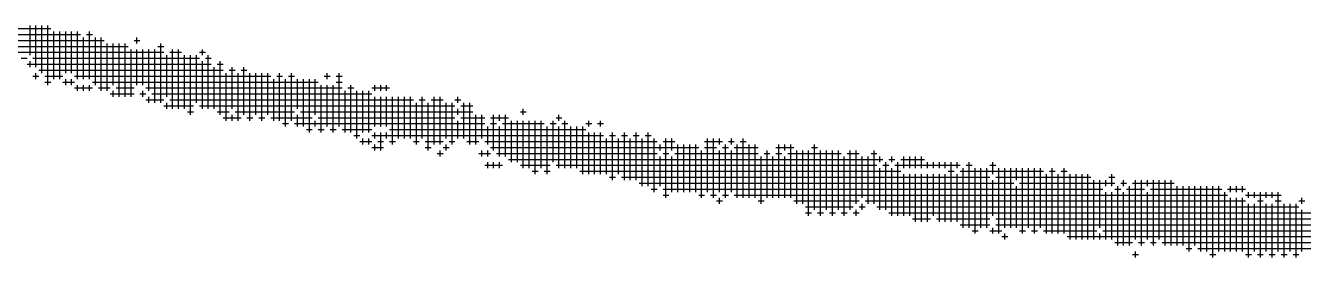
# Model space of a CAD drawing. Header units: feet. Extents: x 0 to 1079770, y 0 to 240000.
# Drawn here: x 956946 to 957759, y 12954 to 13101 of the extents above; entities that cross this region are included whole.
import ezdxf

# ---------------------------------------------------------------- set-up
doc = ezdxf.new("R2010")
doc.units = ezdxf.units.FT
doc.header["$LTSCALE"] = 2200
doc.header["$MEASUREMENT"] = 0
doc.layers.add('CX-MISC', color=2, linetype='CONTINUOUS')

msp = doc.modelspace()

# ---------------------------------------------------------------- linework, layer by layer
at = {"layer": 'CX-MISC'}
for p, q in [((956949.21, 13082.5, 9817.04), (956949.21, 13101.4, 9817.04)), ((956952.99, 13074.94, 9817.04), (956952.99, 13101.4, 9817.04)), ((956956.77, 13071.16, 9817.04), (956956.77, 13101.4, 9817.04)), ((956960.55, 13063.6, 9817.04), (956960.55, 13101.4, 9817.04)), ((956822.58, 13099.51, 9817.04), (956962.44, 13099.51, 9817.04)), ((956826.36, 13095.73, 9817.04), (956981.34, 13095.73, 9817.04)), ((956964.33, 13067.38, 9817.04), (956964.33, 13097.62, 9817.04)), ((956968.11, 13067.38, 9817.04), (956968.11, 13097.62, 9817.04)), ((956971.89, 13071.16, 9817.04), (956971.89, 13097.62, 9817.04)), ((956975.67, 13071.16, 9817.04), (956975.67, 13097.62, 9817.04)), ((956979.45, 13067.38, 9817.04), (956979.45, 13097.62, 9817.04)), ((956983.23, 13067.38, 9817.04), (956983.23, 13093.84, 9817.04)), ((956985.12, 13095.73, 9817.04), (956988.9, 13095.73, 9817.04)), ((956987.01, 13067.38, 9817.04), (956987.01, 13097.62, 9817.04)), ((956990.79, 13063.6, 9817.04), (956990.79, 13093.84, 9817.04)), ((956994.57, 13059.82, 9817.04), (956994.57, 13093.84, 9817.04)), ((957017.25, 13090.06, 9817.04), (957017.25, 13093.84, 9817.04)), ((956867.94, 13091.95, 9817.04), (956996.46, 13091.95, 9817.04)), ((956886.84, 13088.17, 9817.04), (957011.58, 13088.17, 9817.04)), ((956998.35, 13059.82, 9817.04), (956998.35, 13090.06, 9817.04)), ((957002.13, 13063.6, 9817.04), (957002.13, 13090.06, 9817.04)), ((957005.91, 13056.04, 9817.04), (957005.91, 13090.06, 9817.04)), ((957009.69, 13056.04, 9817.04), (957009.69, 13090.06, 9817.04)), ((957013.47, 13056.04, 9817.04), (957013.47, 13086.28, 9817.04)), ((957015.36, 13091.95, 9817.04), (957019.14, 13091.95, 9817.04)), ((957017.25, 13063.6, 9817.04), (957017.25, 13086.28, 9817.04)), ((957021.03, 13063.6, 9817.04), (957021.03, 13086.28, 9817.04)), ((957024.81, 13059.82, 9817.04), (957024.81, 13086.28, 9817.04)), ((957028.59, 13052.26, 9817.04), (957028.59, 13086.28, 9817.04)), ((957030.48, 13088.17, 9817.04), (957034.26, 13088.17, 9817.04)), ((957032.37, 13052.26, 9817.04), (957032.37, 13090.06, 9817.04)), ((957039.93, 13048.48, 9817.04), (957039.93, 13086.28, 9817.04)), ((957043.71, 13048.48, 9817.04), (957043.71, 13086.28, 9817.04)), ((957058.83, 13082.5, 9817.04), (957058.83, 13086.28, 9817.04)), ((956875.5, 13084.39, 9817.04), (957034.26, 13084.39, 9817.04)), ((956943.54, 13080.61, 9817.04), (956947.32, 13080.61, 9817.04)), ((956947.32, 13076.83, 9817.04), (957064.5, 13076.83, 9817.04)), ((956949.21, 13074.94, 9817.04), (956949.21, 13078.72, 9817.04)), ((956951.1, 13080.61, 9817.04), (957056.94, 13080.61, 9817.04)), ((957036.15, 13056.04, 9817.04), (957036.15, 13082.5, 9817.04)), ((957038.04, 13084.39, 9817.04), (957045.6, 13084.39, 9817.04)), ((957047.49, 13048.48, 9817.04), (957047.49, 13082.5, 9817.04)), ((957051.27, 13044.7, 9817.04), (957051.27, 13082.5, 9817.04)), ((957055.05, 13052.26, 9817.04), (957055.05, 13082.5, 9817.04)), ((957056.94, 13084.39, 9817.04), (957060.72, 13084.39, 9817.04)), ((957058.83, 13048.48, 9817.04), (957058.83, 13078.72, 9817.04)), ((957060.72, 13080.61, 9817.04), (957064.5, 13080.61, 9817.04)), ((957062.61, 13048.48, 9817.04), (957062.61, 13082.5, 9817.04)), ((957068.28, 13076.83, 9817.04), (957072.06, 13076.83, 9817.04)), ((957070.17, 13044.7, 9817.04), (957070.17, 13078.72, 9817.04)), ((956951.1, 13069.27, 9817.04), (956954.88, 13069.27, 9817.04)), ((956952.99, 13067.38, 9817.04), (956952.99, 13071.16, 9817.04)), ((956954.88, 13073.05, 9817.04), (957072.06, 13073.05, 9817.04)), ((956958.66, 13069.27, 9817.04), (956970, 13069.27, 9817.04)), ((956977.56, 13069.27, 9817.04), (957102.3, 13069.27, 9817.04)), ((957066.39, 13048.48, 9817.04), (957066.39, 13074.94, 9817.04)), ((957073.95, 13040.92, 9817.04), (957073.95, 13071.16, 9817.04)), ((957075.84, 13073.05, 9817.04), (957079.62, 13073.05, 9817.04)), ((957077.73, 13048.48, 9817.04), (957077.73, 13074.94, 9817.04)), ((957081.51, 13040.92, 9817.04), (957081.51, 13071.16, 9817.04)), ((957083.4, 13073.05, 9817.04), (957087.18, 13073.05, 9817.04)), ((957085.29, 13044.7, 9817.04), (957085.29, 13074.94, 9817.04)), ((957089.07, 13040.92, 9817.04), (957089.07, 13071.16, 9817.04)), ((957092.85, 13044.7, 9817.04), (957092.85, 13071.16, 9817.04)), ((957096.63, 13040.92, 9817.04), (957096.63, 13071.16, 9817.04)), ((957100.41, 13044.7, 9817.04), (957100.41, 13071.16, 9817.04)), ((957106.08, 13069.27, 9817.04), (957109.86, 13069.27, 9817.04)), ((957107.97, 13040.92, 9817.04), (957107.97, 13071.16, 9817.04)), ((957113.64, 13069.27, 9817.04), (957117.42, 13069.27, 9817.04)), ((957115.53, 13040.92, 9817.04), (957115.53, 13071.16, 9817.04)), ((957136.32, 13069.27, 9817.04), (957140.1, 13069.27, 9817.04)), ((957138.21, 13067.38, 9817.04), (957138.21, 13071.16, 9817.04)), ((957143.88, 13069.27, 9817.04), (957147.66, 13069.27, 9817.04)), ((957145.77, 13037.14, 9817.04), (957145.77, 13071.16, 9817.04)), ((956958.66, 13065.49, 9817.04), (956962.44, 13065.49, 9817.04)), ((956970, 13065.49, 9817.04), (956977.56, 13065.49, 9817.04)), ((956971.89, 13063.6, 9817.04), (956971.89, 13067.38, 9817.04)), ((956975.67, 13063.6, 9817.04), (956975.67, 13067.38, 9817.04)), ((956977.56, 13061.71, 9817.04), (956988.9, 13061.71, 9817.04)), ((956979.45, 13059.82, 9817.04), (956979.45, 13063.6, 9817.04)), ((956983.23, 13059.82, 9817.04), (956983.23, 13063.6, 9817.04)), ((956987.01, 13059.82, 9817.04), (956987.01, 13063.6, 9817.04)), ((956988.9, 13065.49, 9817.04), (957132.54, 13065.49, 9817.04)), ((956992.68, 13061.71, 9817.04), (957000.24, 13061.71, 9817.04)), ((957004.02, 13061.71, 9817.04), (957015.36, 13061.71, 9817.04)), ((957022.92, 13061.71, 9817.04), (957147.66, 13061.71, 9817.04)), ((957104.19, 13040.92, 9817.04), (957104.19, 13067.38, 9817.04)), ((957111.75, 13037.14, 9817.04), (957111.75, 13067.38, 9817.04)), ((957119.31, 13048.48, 9817.04), (957119.31, 13067.38, 9817.04)), ((957123.09, 13037.14, 9817.04), (957123.09, 13067.38, 9817.04)), ((957126.87, 13033.36, 9817.04), (957126.87, 13067.38, 9817.04)), ((957130.65, 13044.7, 9817.04), (957130.65, 13067.38, 9817.04)), ((957134.43, 13033.36, 9817.04), (957134.43, 13063.6, 9817.04)), ((957138.21, 13037.14, 9817.04), (957138.21, 13063.6, 9817.04)), ((957141.99, 13033.36, 9817.04), (957141.99, 13063.6, 9817.04)), ((957143.88, 13065.49, 9817.04), (957147.66, 13065.49, 9817.04)), ((957151.44, 13061.71, 9817.04), (957155.22, 13061.71, 9817.04)), ((957153.33, 13033.36, 9817.04), (957153.33, 13063.6, 9817.04)), ((957166.56, 13061.71, 9817.04), (957177.9, 13061.71, 9817.04)), ((957168.45, 13059.82, 9817.04), (957168.45, 13063.6, 9817.04)), ((957172.23, 13059.82, 9817.04), (957172.23, 13063.6, 9817.04)), ((957176.01, 13059.82, 9817.04), (957176.01, 13063.6, 9817.04)), ((957000.24, 13057.93, 9817.04), (957015.36, 13057.93, 9817.04)), ((957002.13, 13056.04, 9817.04), (957002.13, 13059.82, 9817.04)), ((957019.14, 13057.93, 9817.04), (957022.92, 13057.93, 9817.04)), ((957021.03, 13056.04, 9817.04), (957021.03, 13059.82, 9817.04)), ((957022.92, 13054.15, 9817.04), (957034.26, 13054.15, 9817.04)), ((957024.81, 13052.26, 9817.04), (957024.81, 13056.04, 9817.04)), ((957026.7, 13057.93, 9817.04), (957166.56, 13057.93, 9817.04)), ((957036.15, 13048.48, 9817.04), (957036.15, 13052.26, 9817.04)), ((957038.04, 13054.15, 9817.04), (957193.02, 13054.15, 9817.04)), ((957149.55, 13033.36, 9817.04), (957149.55, 13059.82, 9817.04)), ((957157.11, 13029.58, 9817.04), (957157.11, 13059.82, 9817.04)), ((957160.89, 13033.36, 9817.04), (957160.89, 13059.82, 9817.04)), ((957164.67, 13033.36, 9817.04), (957164.67, 13059.82, 9817.04)), ((957168.45, 13037.14, 9817.04), (957168.45, 13056.04, 9817.04)), ((957172.23, 13037.14, 9817.04), (957172.23, 13056.04, 9817.04)), ((957176.01, 13037.14, 9817.04), (957176.01, 13056.04, 9817.04)), ((957179.79, 13025.8, 9817.04), (957179.79, 13056.04, 9817.04)), ((957183.57, 13029.58, 9817.04), (957183.57, 13056.04, 9817.04)), ((957187.35, 13029.58, 9817.04), (957187.35, 13056.04, 9817.04)), ((957191.13, 13029.58, 9817.04), (957191.13, 13056.04, 9817.04)), ((957194.91, 13025.8, 9817.04), (957194.91, 13052.26, 9817.04)), ((957196.8, 13054.15, 9817.04), (957200.58, 13054.15, 9817.04)), ((957198.69, 13029.58, 9817.04), (957198.69, 13056.04, 9817.04)), ((957202.47, 13022.02, 9817.04), (957202.47, 13052.26, 9817.04)), ((957204.36, 13054.15, 9817.04), (957211.92, 13054.15, 9817.04)), ((957206.25, 13025.8, 9817.04), (957206.25, 13056.04, 9817.04)), ((957210.03, 13025.8, 9817.04), (957210.03, 13056.04, 9817.04)), ((957213.81, 13029.58, 9817.04), (957213.81, 13052.26, 9817.04)), ((957217.59, 13025.8, 9817.04), (957217.59, 13052.26, 9817.04)), ((957219.48, 13054.15, 9817.04), (957223.26, 13054.15, 9817.04)), ((957221.37, 13052.26, 9817.04), (957221.37, 13056.04, 9817.04)), ((957225.15, 13029.58, 9817.04), (957225.15, 13052.26, 9817.04)), ((957228.93, 13025.8, 9817.04), (957228.93, 13052.26, 9817.04)), ((957034.26, 13050.37, 9817.04), (957053.16, 13050.37, 9817.04)), ((957049.38, 13046.59, 9817.04), (957053.16, 13046.59, 9817.04)), ((957056.94, 13050.37, 9817.04), (957219.48, 13050.37, 9817.04)), ((957068.28, 13046.59, 9817.04), (957075.84, 13046.59, 9817.04)), ((957077.73, 13040.92, 9817.04), (957077.73, 13044.7, 9817.04)), ((957079.62, 13046.59, 9817.04), (957117.42, 13046.59, 9817.04)), ((957119.31, 13037.14, 9817.04), (957119.31, 13044.7, 9817.04)), ((957121.2, 13046.59, 9817.04), (957230.82, 13046.59, 9817.04)), ((957221.37, 13044.7, 9817.04), (957221.37, 13048.48, 9817.04)), ((957223.26, 13050.37, 9817.04), (957230.82, 13050.37, 9817.04)), ((957232.71, 13025.8, 9817.04), (957232.71, 13044.7, 9817.04)), ((957236.49, 13029.58, 9817.04), (957236.49, 13044.7, 9817.04)), ((957244.05, 13022.02, 9817.04), (957244.05, 13044.7, 9817.04)), ((957247.83, 13040.92, 9817.04), (957247.83, 13044.7, 9817.04)), ((957251.61, 13018.24, 9817.04), (957251.61, 13044.7, 9817.04)), ((957261.06, 13046.59, 9817.04), (957264.84, 13046.59, 9817.04)), ((957262.95, 13044.7, 9817.04), (957262.95, 13048.48, 9817.04)), ((957285.63, 13040.92, 9817.04), (957285.63, 13044.7, 9817.04)), ((957072.06, 13042.81, 9817.04), (957083.4, 13042.81, 9817.04)), ((957087.18, 13042.81, 9817.04), (957090.96, 13042.81, 9817.04)), ((957094.74, 13042.81, 9817.04), (957098.52, 13042.81, 9817.04)), ((957102.3, 13042.81, 9817.04), (957128.76, 13042.81, 9817.04)), ((957109.86, 13039.03, 9817.04), (957113.64, 13039.03, 9817.04)), ((957117.42, 13039.03, 9817.04), (957238.38, 13039.03, 9817.04)), ((957130.65, 13037.14, 9817.04), (957130.65, 13040.92, 9817.04)), ((957132.54, 13042.81, 9817.04), (957219.48, 13042.81, 9817.04)), ((957221.37, 13029.58, 9817.04), (957221.37, 13040.92, 9817.04)), ((957223.26, 13042.81, 9817.04), (957238.38, 13042.81, 9817.04)), ((957240.27, 13025.8, 9817.04), (957240.27, 13037.14, 9817.04)), ((957242.16, 13042.81, 9817.04), (957253.5, 13042.81, 9817.04)), ((957242.16, 13039.03, 9817.04), (957245.94, 13039.03, 9817.04)), ((957247.83, 13018.24, 9817.04), (957247.83, 13037.14, 9817.04)), ((957249.72, 13039.03, 9817.04), (957276.18, 13039.03, 9817.04)), ((957255.39, 13014.46, 9817.04), (957255.39, 13040.92, 9817.04)), ((957259.17, 13014.46, 9817.04), (957259.17, 13040.92, 9817.04)), ((957262.95, 13010.68, 9817.04), (957262.95, 13040.92, 9817.04)), ((957266.73, 13010.68, 9817.04), (957266.73, 13040.92, 9817.04)), ((957270.51, 13006.9, 9817.04), (957270.51, 13040.92, 9817.04)), ((957274.29, 13010.68, 9817.04), (957274.29, 13040.92, 9817.04)), ((957278.07, 13006.9, 9817.04), (957278.07, 13037.14, 9817.04)), ((957279.96, 13039.03, 9817.04), (957283.74, 13039.03, 9817.04)), ((957281.85, 13014.46, 9817.04), (957281.85, 13040.92, 9817.04)), ((957283.74, 13042.81, 9817.04), (957287.52, 13042.81, 9817.04)), ((957285.63, 13010.68, 9817.04), (957285.63, 13037.14, 9817.04)), ((957287.52, 13039.03, 9817.04), (957291.3, 13039.03, 9817.04)), ((957289.41, 13010.68, 9817.04), (957289.41, 13040.92, 9817.04)), ((957293.19, 13010.68, 9817.04), (957293.19, 13037.14, 9817.04)), ((957296.97, 13010.68, 9817.04), (957296.97, 13037.14, 9817.04)), ((957300.75, 13006.9, 9817.04), (957300.75, 13037.14, 9817.04)), ((957302.64, 13039.03, 9817.04), (957306.42, 13039.03, 9817.04)), ((957304.53, 13037.14, 9817.04), (957304.53, 13040.92, 9817.04)), ((957310.2, 13039.03, 9817.04), (957313.98, 13039.03, 9817.04)), ((957312.09, 13037.14, 9817.04), (957312.09, 13040.92, 9817.04)), ((957124.98, 13035.25, 9817.04), (957128.76, 13035.25, 9817.04)), ((957132.54, 13035.25, 9817.04), (957136.32, 13035.25, 9817.04)), ((957140.1, 13035.25, 9817.04), (957143.88, 13035.25, 9817.04)), ((957147.66, 13035.25, 9817.04), (957166.56, 13035.25, 9817.04)), ((957155.22, 13031.47, 9817.04), (957159, 13031.47, 9817.04)), ((957159, 13027.69, 9817.04), (957166.56, 13027.69, 9817.04)), ((957160.89, 13025.8, 9817.04), (957160.89, 13029.58, 9817.04)), ((957164.67, 13025.8, 9817.04), (957164.67, 13029.58, 9817.04)), ((957166.56, 13031.47, 9817.04), (957313.98, 13031.47, 9817.04)), ((957168.45, 13029.58, 9817.04), (957168.45, 13033.36, 9817.04)), ((957170.34, 13027.69, 9817.04), (957174.12, 13027.69, 9817.04)), ((957172.23, 13022.02, 9817.04), (957172.23, 13033.36, 9817.04)), ((957176.01, 13029.58, 9817.04), (957176.01, 13033.36, 9817.04)), ((957177.9, 13035.25, 9817.04), (957302.64, 13035.25, 9817.04)), ((957177.9, 13027.69, 9817.04), (957181.68, 13027.69, 9817.04)), ((957193.02, 13027.69, 9817.04), (957196.8, 13027.69, 9817.04)), ((957200.58, 13027.69, 9817.04), (957211.92, 13027.69, 9817.04)), ((957215.7, 13027.69, 9817.04), (957219.48, 13027.69, 9817.04)), ((957227.04, 13027.69, 9817.04), (957234.6, 13027.69, 9817.04)), ((957238.38, 13027.69, 9817.04), (957348, 13027.69, 9817.04)), ((957304.53, 13006.9, 9817.04), (957304.53, 13033.36, 9817.04)), ((957308.31, 13006.9, 9817.04), (957308.31, 13033.36, 9817.04)), ((957312.09, 13006.9, 9817.04), (957312.09, 13033.36, 9817.04)), ((957315.87, 13006.9, 9817.04), (957315.87, 13029.58, 9817.04)), ((957317.76, 13031.47, 9817.04), (957321.54, 13031.47, 9817.04)), ((957319.65, 13003.12, 9817.04), (957319.65, 13033.36, 9817.04)), ((957323.43, 13006.9, 9817.04), (957323.43, 13029.58, 9817.04)), ((957325.32, 13031.47, 9817.04), (957329.1, 13031.47, 9817.04)), ((957327.21, 13003.12, 9817.04), (957327.21, 13033.36, 9817.04)), ((957330.99, 13003.12, 9817.04), (957330.99, 13029.58, 9817.04)), ((957332.88, 13031.47, 9817.04), (957336.66, 13031.47, 9817.04)), ((957334.77, 13003.12, 9817.04), (957334.77, 13033.36, 9817.04)), ((957338.55, 12999.34, 9817.04), (957338.55, 13029.58, 9817.04)), ((957340.44, 13031.47, 9817.04), (957344.22, 13031.47, 9817.04)), ((957342.33, 12999.34, 9817.04), (957342.33, 13033.36, 9817.04)), ((957346.11, 12995.56, 9817.04), (957346.11, 13029.58, 9817.04)), ((957351.78, 13027.69, 9817.04), (957359.34, 13027.69, 9817.04)), ((957353.67, 12991.78, 9817.04), (957353.67, 13029.58, 9817.04)), ((957357.45, 13022.02, 9817.04), (957357.45, 13029.58, 9817.04)), ((957378.24, 13027.69, 9817.04), (957389.58, 13027.69, 9817.04)), ((957380.13, 12995.56, 9817.04), (957380.13, 13029.58, 9817.04)), ((957383.91, 12991.78, 9817.04), (957383.91, 13029.58, 9817.04)), ((957387.69, 13025.8, 9817.04), (957387.69, 13029.58, 9817.04)), ((957393.36, 13027.69, 9817.04), (957397.14, 13027.69, 9817.04)), ((957395.25, 13025.8, 9817.04), (957395.25, 13029.58, 9817.04)), ((957400.92, 13027.69, 9817.04), (957404.7, 13027.69, 9817.04)), ((957402.81, 12991.78, 9817.04), (957402.81, 13029.58, 9817.04)), ((957166.56, 13023.91, 9817.04), (957174.12, 13023.91, 9817.04)), ((957168.45, 13022.02, 9817.04), (957168.45, 13025.8, 9817.04)), ((957200.58, 13023.91, 9817.04), (957204.36, 13023.91, 9817.04)), ((957208.14, 13020.13, 9817.04), (957211.92, 13020.13, 9817.04)), ((957210.03, 13018.24, 9817.04), (957210.03, 13022.02, 9817.04)), ((957211.92, 13023.91, 9817.04), (957215.7, 13023.91, 9817.04)), ((957213.81, 13022.02, 9817.04), (957213.81, 13025.8, 9817.04)), ((957234.6, 13020.13, 9817.04), (957242.16, 13020.13, 9817.04)), ((957236.49, 13018.24, 9817.04), (957236.49, 13022.02, 9817.04)), ((957240.27, 13018.24, 9817.04), (957240.27, 13022.02, 9817.04)), ((957242.16, 13023.91, 9817.04), (957374.46, 13023.91, 9817.04)), ((957245.94, 13020.13, 9817.04), (957348, 13020.13, 9817.04)), ((957349.89, 13022.02, 9817.04), (957349.89, 13025.8, 9817.04)), ((957351.78, 13020.13, 9817.04), (957355.56, 13020.13, 9817.04)), ((957359.34, 13020.13, 9817.04), (957412.26, 13020.13, 9817.04)), ((957361.23, 12995.56, 9817.04), (957361.23, 13025.8, 9817.04)), ((957365.01, 12995.56, 9817.04), (957365.01, 13025.8, 9817.04)), ((957368.79, 12995.56, 9817.04), (957368.79, 13025.8, 9817.04)), ((957372.57, 12995.56, 9817.04), (957372.57, 13025.8, 9817.04)), ((957376.35, 12991.78, 9817.04), (957376.35, 13022.02, 9817.04)), ((957378.24, 13023.91, 9817.04), (957385.8, 13023.91, 9817.04)), ((957387.69, 12995.56, 9817.04), (957387.69, 13022.02, 9817.04)), ((957389.58, 13023.91, 9817.04), (957393.36, 13023.91, 9817.04)), ((957391.47, 12991.78, 9817.04), (957391.47, 13025.8, 9817.04)), ((957395.25, 12995.56, 9817.04), (957395.25, 13022.02, 9817.04)), ((957397.14, 13023.91, 9817.04), (957412.26, 13023.91, 9817.04)), ((957399.03, 12991.78, 9817.04), (957399.03, 13025.8, 9817.04)), ((957406.59, 12991.78, 9817.04), (957406.59, 13025.8, 9817.04)), ((957410.37, 12991.78, 9817.04), (957410.37, 13025.8, 9817.04)), ((957416.04, 13020.13, 9817.04), (957419.82, 13020.13, 9817.04)), ((957417.93, 12991.78, 9817.04), (957417.93, 13022.02, 9817.04)), ((957423.6, 13023.91, 9817.04), (957434.94, 13023.91, 9817.04)), ((957423.6, 13020.13, 9817.04), (957427.38, 13020.13, 9817.04)), ((957425.49, 12991.78, 9817.04), (957425.49, 13025.8, 9817.04)), ((957429.27, 13022.02, 9817.04), (957429.27, 13025.8, 9817.04)), ((957431.16, 13020.13, 9817.04), (957465.18, 13020.13, 9817.04)), ((957433.05, 12991.78, 9817.04), (957433.05, 13025.8, 9817.04)), ((957436.83, 12988, 9817.04), (957436.83, 13022.02, 9817.04)), ((957440.61, 12988, 9817.04), (957440.61, 13022.02, 9817.04)), ((957444.39, 12980.44, 9817.04), (957444.39, 13022.02, 9817.04)), ((957446.28, 13023.91, 9817.04), (957450.06, 13023.91, 9817.04)), ((957448.17, 12984.22, 9817.04), (957448.17, 13025.8, 9817.04)), ((957451.95, 12980.44, 9817.04), (957451.95, 13022.02, 9817.04)), ((957455.73, 12984.22, 9817.04), (957455.73, 13022.02, 9817.04)), ((957459.51, 12980.44, 9817.04), (957459.51, 13022.02, 9817.04)), ((957463.29, 12984.22, 9817.04), (957463.29, 13022.02, 9817.04)), ((957468.96, 13020.13, 9817.04), (957476.52, 13020.13, 9817.04)), ((957470.85, 12984.22, 9817.04), (957470.85, 13022.02, 9817.04)), ((957474.63, 12988, 9817.04), (957474.63, 13022.02, 9817.04)), ((957484.08, 13020.13, 9817.04), (957487.86, 13020.13, 9817.04)), ((957485.97, 12988, 9817.04), (957485.97, 13022.02, 9817.04)), ((957238.38, 13012.57, 9817.04), (957249.72, 13012.57, 9817.04)), ((957240.27, 13010.68, 9817.04), (957240.27, 13014.46, 9817.04)), ((957244.05, 13010.68, 9817.04), (957244.05, 13014.46, 9817.04)), ((957247.83, 13010.68, 9817.04), (957247.83, 13014.46, 9817.04)), ((957253.5, 13016.35, 9817.04), (957491.64, 13016.35, 9817.04)), ((957261.06, 13012.57, 9817.04), (957279.96, 13012.57, 9817.04)), ((957283.74, 13012.57, 9817.04), (957487.86, 13012.57, 9817.04)), ((957349.89, 12999.34, 9817.04), (957349.89, 13018.24, 9817.04)), ((957357.45, 12995.56, 9817.04), (957357.45, 13018.24, 9817.04)), ((957414.15, 12988, 9817.04), (957414.15, 13018.24, 9817.04)), ((957421.71, 12991.78, 9817.04), (957421.71, 13018.24, 9817.04)), ((957429.27, 12991.78, 9817.04), (957429.27, 13018.24, 9817.04)), ((957467.07, 12980.44, 9817.04), (957467.07, 13018.24, 9817.04)), ((957478.41, 12991.78, 9817.04), (957478.41, 13018.24, 9817.04)), ((957482.19, 12988, 9817.04), (957482.19, 13018.24, 9817.04)), ((957489.75, 13014.46, 9817.04), (957489.75, 13018.24, 9817.04)), ((957491.64, 13012.57, 9817.04), (957495.42, 13012.57, 9817.04)), ((957493.53, 12984.22, 9817.04), (957493.53, 13014.46, 9817.04)), ((957495.42, 13016.35, 9817.04), (957499.2, 13016.35, 9817.04)), ((957497.31, 13014.46, 9817.04), (957497.31, 13018.24, 9817.04)), ((957499.2, 13012.57, 9817.04), (957540.78, 13012.57, 9817.04)), ((957501.09, 12980.44, 9817.04), (957501.09, 13014.46, 9817.04)), ((957502.98, 13016.35, 9817.04), (957518.1, 13016.35, 9817.04)), ((957504.87, 13010.68, 9817.04), (957504.87, 13018.24, 9817.04)), ((957508.65, 13010.68, 9817.04), (957508.65, 13018.24, 9817.04)), ((957512.43, 13010.68, 9817.04), (957512.43, 13018.24, 9817.04)), ((957516.21, 13010.68, 9817.04), (957516.21, 13018.24, 9817.04)), ((957519.99, 13010.68, 9817.04), (957519.99, 13014.46, 9817.04)), ((957523.77, 13010.68, 9817.04), (957523.77, 13014.46, 9817.04)), ((957527.55, 13010.68, 9817.04), (957527.55, 13014.46, 9817.04)), ((957531.33, 13010.68, 9817.04), (957531.33, 13014.46, 9817.04)), ((957535.11, 12976.66, 9817.04), (957535.11, 13014.46, 9817.04)), ((957538.89, 13010.68, 9817.04), (957538.89, 13014.46, 9817.04)), ((957544.56, 13012.57, 9817.04), (957548.34, 13012.57, 9817.04)), ((957546.45, 12972.88, 9817.04), (957546.45, 13014.46, 9817.04)), ((957559.68, 13012.57, 9817.04), (957563.46, 13012.57, 9817.04)), ((957561.57, 13006.9, 9817.04), (957561.57, 13014.46, 9817.04)), ((957268.62, 13008.79, 9817.04), (957272.4, 13008.79, 9817.04)), ((957276.18, 13008.79, 9817.04), (957279.96, 13008.79, 9817.04)), ((957298.86, 13008.79, 9817.04), (957502.98, 13008.79, 9817.04)), ((957317.76, 13005.01, 9817.04), (957321.54, 13005.01, 9817.04)), ((957325.32, 13005.01, 9817.04), (957559.68, 13005.01, 9817.04)), ((957489.75, 12984.22, 9817.04), (957489.75, 13010.68, 9817.04)), ((957497.31, 12980.44, 9817.04), (957497.31, 13010.68, 9817.04)), ((957504.87, 12980.44, 9817.04), (957504.87, 13006.9, 9817.04)), ((957508.65, 12980.44, 9817.04), (957508.65, 13006.9, 9817.04)), ((957512.43, 12976.66, 9817.04), (957512.43, 13006.9, 9817.04)), ((957516.21, 12976.66, 9817.04), (957516.21, 13006.9, 9817.04)), ((957519.99, 12976.66, 9817.04), (957519.99, 13006.9, 9817.04)), ((957523.77, 12980.44, 9817.04), (957523.77, 13006.9, 9817.04)), ((957527.55, 12976.66, 9817.04), (957527.55, 13006.9, 9817.04)), ((957531.33, 12976.66, 9817.04), (957531.33, 13006.9, 9817.04)), ((957533.22, 13008.79, 9817.04), (957537, 13008.79, 9817.04)), ((957538.89, 12976.66, 9817.04), (957538.89, 13006.9, 9817.04)), ((957540.78, 13008.79, 9817.04), (957593.7, 13008.79, 9817.04)), ((957542.67, 12972.88, 9817.04), (957542.67, 13010.68, 9817.04)), ((957550.23, 12969.1, 9817.04), (957550.23, 13010.68, 9817.04)), ((957554.01, 12972.88, 9817.04), (957554.01, 13010.68, 9817.04)), ((957557.79, 12972.88, 9817.04), (957557.79, 13010.68, 9817.04)), ((957563.46, 13005.01, 9817.04), (957623.94, 13005.01, 9817.04)), ((957565.35, 12969.1, 9817.04), (957565.35, 13010.68, 9817.04)), ((957569.13, 12972.88, 9817.04), (957569.13, 13010.68, 9817.04)), ((957572.91, 12972.88, 9817.04), (957572.91, 13010.68, 9817.04)), ((957576.69, 13003.12, 9817.04), (957576.69, 13010.68, 9817.04)), ((957580.47, 12969.1, 9817.04), (957580.47, 13010.68, 9817.04)), ((957584.25, 12972.88, 9817.04), (957584.25, 13010.68, 9817.04)), ((957588.03, 12969.1, 9817.04), (957588.03, 13010.68, 9817.04)), ((957591.81, 12972.88, 9817.04), (957591.81, 13010.68, 9817.04)), ((957595.59, 12969.1, 9817.04), (957595.59, 13006.9, 9817.04)), ((957597.48, 13008.79, 9817.04), (957601.26, 13008.79, 9817.04)), ((957599.37, 12969.1, 9817.04), (957599.37, 13010.68, 9817.04)), ((957603.15, 12969.1, 9817.04), (957603.15, 13006.9, 9817.04)), ((957605.04, 13008.79, 9817.04), (957608.82, 13008.79, 9817.04)), ((957606.93, 12969.1, 9817.04), (957606.93, 13010.68, 9817.04)), ((957610.71, 12965.32, 9817.04), (957610.71, 13006.9, 9817.04)), ((957614.49, 12965.32, 9817.04), (957614.49, 13006.9, 9817.04)), ((957618.27, 12965.32, 9817.04), (957618.27, 13006.9, 9817.04)), ((957622.05, 12965.32, 9817.04), (957622.05, 13006.9, 9817.04)), ((957635.28, 13005.01, 9817.04), (957639.06, 13005.01, 9817.04)), ((957637.17, 12999.34, 9817.04), (957637.17, 13006.9, 9817.04)), ((957336.66, 13001.23, 9817.04), (957574.8, 13001.23, 9817.04)), ((957344.22, 12997.45, 9817.04), (957348, 12997.45, 9817.04)), ((957351.78, 12997.45, 9817.04), (957631.5, 12997.45, 9817.04)), ((957561.57, 12980.44, 9817.04), (957561.57, 13003.12, 9817.04)), ((957576.69, 12972.88, 9817.04), (957576.69, 12999.34, 9817.04)), ((957578.58, 13001.23, 9817.04), (957639.06, 13001.23, 9817.04)), ((957625.83, 12965.32, 9817.04), (957625.83, 13003.12, 9817.04)), ((957629.61, 12972.88, 9817.04), (957629.61, 13003.12, 9817.04)), ((957633.39, 12999.34, 9817.04), (957633.39, 13003.12, 9817.04)), ((957633.39, 12965.32, 9817.04), (957633.39, 12995.56, 9817.04)), ((957637.17, 12965.32, 9817.04), (957637.17, 12995.56, 9817.04)), ((957639.06, 12997.45, 9817.04), (957642.84, 12997.45, 9817.04)), ((957640.95, 12961.54, 9817.04), (957640.95, 12999.34, 9817.04)), ((957642.84, 13001.23, 9817.04), (957646.62, 13001.23, 9817.04)), ((957644.73, 12999.34, 9817.04), (957644.73, 13003.12, 9817.04)), ((957644.73, 12961.54, 9817.04), (957644.73, 12995.56, 9817.04)), ((957646.62, 12997.45, 9817.04), (957657.96, 12997.45, 9817.04)), ((957648.51, 12961.54, 9817.04), (957648.51, 12999.34, 9817.04)), ((957650.4, 13001.23, 9817.04), (957676.86, 13001.23, 9817.04)), ((957652.29, 12965.32, 9817.04), (957652.29, 13003.12, 9817.04)), ((957656.07, 12961.54, 9817.04), (957656.07, 13003.12, 9817.04)), ((957659.85, 12999.34, 9817.04), (957659.85, 13003.12, 9817.04)), ((957659.85, 12965.32, 9817.04), (957659.85, 12995.56, 9817.04)), ((957661.74, 12997.45, 9817.04), (957707.1, 12997.45, 9817.04)), ((957663.63, 12961.54, 9817.04), (957663.63, 13003.12, 9817.04)), ((957667.41, 12965.32, 9817.04), (957667.41, 13003.12, 9817.04)), ((957671.19, 12961.54, 9817.04), (957671.19, 13003.12, 9817.04)), ((957674.97, 12961.54, 9817.04), (957674.97, 13003.12, 9817.04)), ((957678.75, 12961.54, 9817.04), (957678.75, 12999.34, 9817.04)), ((957682.53, 12961.54, 9817.04), (957682.53, 12999.34, 9817.04)), ((957686.31, 12957.76, 9817.04), (957686.31, 12999.34, 9817.04)), ((957690.09, 12961.54, 9817.04), (957690.09, 12999.34, 9817.04)), ((957693.87, 12957.76, 9817.04), (957693.87, 12999.34, 9817.04)), ((957697.65, 12957.76, 9817.04), (957697.65, 12999.34, 9817.04)), ((957701.43, 12953.98, 9817.04), (957701.43, 12999.34, 9817.04)), ((957705.21, 12957.76, 9817.04), (957705.21, 12999.34, 9817.04)), ((957708.99, 12957.76, 9817.04), (957708.99, 12995.56, 9817.04)), ((957710.88, 12997.45, 9817.04), (957722.22, 12997.45, 9817.04)), ((957712.77, 12995.56, 9817.04), (957712.77, 12999.34, 9817.04)), ((957716.55, 12995.56, 9817.04), (957716.55, 12999.34, 9817.04)), ((957720.33, 12995.56, 9817.04), (957720.33, 12999.34, 9817.04)), ((957724.11, 12991.78, 9817.04), (957724.11, 12995.56, 9817.04)), ((957727.89, 12991.78, 9817.04), (957727.89, 12995.56, 9817.04)), ((957731.67, 12953.98, 9817.04), (957731.67, 12995.56, 9817.04)), ((957735.45, 12991.78, 9817.04), (957735.45, 12995.56, 9817.04)), ((957739.23, 12991.78, 9817.04), (957739.23, 12995.56, 9817.04)), ((957743.01, 12957.76, 9817.04), (957743.01, 12995.56, 9817.04)), ((957351.78, 12993.67, 9817.04), (957355.56, 12993.67, 9817.04)), ((957374.46, 12993.67, 9817.04), (957378.24, 12993.67, 9817.04)), ((957382.02, 12993.67, 9817.04), (957385.8, 12993.67, 9817.04)), ((957385.8, 12989.89, 9817.04), (957389.58, 12989.89, 9817.04)), ((957387.69, 12988, 9817.04), (957387.69, 12991.78, 9817.04)), ((957389.58, 12993.67, 9817.04), (957393.36, 12993.67, 9817.04)), ((957397.14, 12993.67, 9817.04), (957710.88, 12993.67, 9817.04)), ((957412.26, 12989.89, 9817.04), (957416.04, 12989.89, 9817.04)), ((957434.94, 12989.89, 9817.04), (957476.52, 12989.89, 9817.04)), ((957478.41, 12984.22, 9817.04), (957478.41, 12988, 9817.04)), ((957480.3, 12989.89, 9817.04), (957722.22, 12989.89, 9817.04)), ((957712.77, 12957.76, 9817.04), (957712.77, 12991.78, 9817.04)), ((957716.55, 12957.76, 9817.04), (957716.55, 12991.78, 9817.04)), ((957720.33, 12957.76, 9817.04), (957720.33, 12991.78, 9817.04)), ((957722.22, 12993.67, 9817.04), (957744.9, 12993.67, 9817.04)), ((957724.11, 12953.98, 9817.04), (957724.11, 12988, 9817.04)), ((957727.89, 12957.76, 9817.04), (957727.89, 12988, 9817.04)), ((957729.78, 12989.89, 9817.04), (957733.56, 12989.89, 9817.04)), ((957735.45, 12957.76, 9817.04), (957735.45, 12988, 9817.04)), ((957739.23, 12953.98, 9817.04), (957739.23, 12988, 9817.04)), ((957741.12, 12989.89, 9817.04), (957744.9, 12989.89, 9817.04)), ((957746.79, 12953.98, 9817.04), (957746.79, 12988, 9817.04)), ((957750.57, 12957.76, 9817.04), (957750.57, 12988, 9817.04)), ((957754.35, 12953.98, 9817.04), (957754.35, 12988, 9817.04)), ((957756.24, 12989.89, 9817.04), (957760.02, 12989.89, 9817.04)), ((957758.13, 12988, 9817.04), (957758.13, 12991.78, 9817.04)), ((957442.5, 12986.11, 9817.04), (957472.74, 12986.11, 9817.04)), ((957442.5, 12982.33, 9817.04), (957446.28, 12982.33, 9817.04)), ((957450.06, 12982.33, 9817.04), (957453.84, 12982.33, 9817.04)), ((957457.62, 12982.33, 9817.04), (957461.4, 12982.33, 9817.04)), ((957465.18, 12982.33, 9817.04), (957468.96, 12982.33, 9817.04)), ((957472.74, 12982.33, 9817.04), (957476.52, 12982.33, 9817.04)), ((957474.63, 12980.44, 9817.04), (957474.63, 12984.22, 9817.04)), ((957476.52, 12986.11, 9817.04), (957480.3, 12986.11, 9817.04)), ((957487.86, 12986.11, 9817.04), (957756.24, 12986.11, 9817.04)), ((957495.42, 12982.33, 9817.04), (957809.16, 12982.33, 9817.04)), ((957758.13, 12957.76, 9817.04), (957758.13, 12984.22, 9817.04)), ((957510.54, 12978.55, 9817.04), (957521.88, 12978.55, 9817.04)), ((957525.66, 12978.55, 9817.04), (957559.68, 12978.55, 9817.04)), ((957540.78, 12974.77, 9817.04), (957559.68, 12974.77, 9817.04)), ((957548.34, 12970.99, 9817.04), (957552.12, 12970.99, 9817.04)), ((957559.68, 12970.99, 9817.04), (957567.24, 12970.99, 9817.04)), ((957561.57, 12969.1, 9817.04), (957561.57, 12972.88, 9817.04)), ((957563.46, 12978.55, 9817.04), (957880.98, 12978.55, 9817.04)), ((957563.46, 12974.77, 9817.04), (957907.44, 12974.77, 9817.04)), ((957578.58, 12970.99, 9817.04), (957582.36, 12970.99, 9817.04)), ((957586.14, 12970.99, 9817.04), (957589.92, 12970.99, 9817.04)), ((957593.7, 12970.99, 9817.04), (957627.72, 12970.99, 9817.04)), ((957631.5, 12970.99, 9817.04), (957967.92, 12970.99, 9817.04)), ((957567.24, 12967.21, 9817.04), (957571.02, 12967.21, 9817.04)), ((957569.13, 12965.32, 9817.04), (957569.13, 12969.1, 9817.04)), ((957608.82, 12967.21, 9817.04), (957990.6, 12967.21, 9817.04)), ((957629.61, 12965.32, 9817.04), (957629.61, 12969.1, 9817.04)), ((957639.06, 12963.43, 9817.04), (957650.4, 12963.43, 9817.04)), ((957654.18, 12963.43, 9817.04), (957657.96, 12963.43, 9817.04)), ((957661.74, 12963.43, 9817.04), (957665.52, 12963.43, 9817.04)), ((957669.3, 12963.43, 9817.04), (958054.86, 12963.43, 9817.04)), ((957650.4, 12955.87, 9817.04), (957654.18, 12955.87, 9817.04)), ((957652.29, 12953.98, 9817.04), (957652.29, 12957.76, 9817.04)), ((957684.42, 12959.65, 9817.04), (957688.2, 12959.65, 9817.04)), ((957691.98, 12959.65, 9817.04), (958508.46, 12959.65, 9817.04)), ((957699.54, 12955.87, 9817.04), (957703.32, 12955.87, 9817.04)), ((957722.22, 12955.87, 9817.04), (957726, 12955.87, 9817.04)), ((957729.78, 12955.87, 9817.04), (957733.56, 12955.87, 9817.04)), ((957737.34, 12955.87, 9817.04), (957741.12, 12955.87, 9817.04)), ((957744.9, 12955.87, 9817.04), (957748.68, 12955.87, 9817.04)), ((957752.46, 12955.87, 9817.04), (957756.24, 12955.87, 9817.04))]:
    msp.add_line(p, q, dxfattribs=at)

doc.saveas('drawing.dxf')
